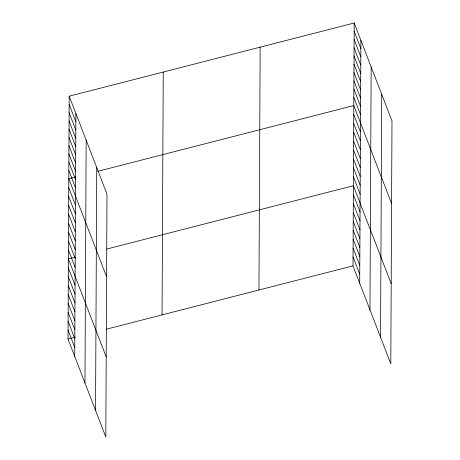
<?xml version="1.0" encoding="UTF-8"?>
<svg xmlns="http://www.w3.org/2000/svg" width="460" height="460" viewBox="0 0 460 460"><rect width="100%" height="100%" fill="white"/><g stroke="black" fill="none" stroke-linecap="round" stroke-linejoin="round"><path stroke-width="0.69" d="M69.201 96.198L106.996 194.149L105.806 437L68.011 339.049L69.201 96.198L354.194 23L391.989 120.951L390.799 363.803L353.004 265.851L354.194 23M74.71 356.414L75.9 113.557M84.968 383.007L86.164 140.156M95.542 410.406L96.738 167.555M162.058 314.893L163.248 72.042M258.957 290.007L260.147 47.156M359.703 283.21L360.893 40.359M369.961 309.804L371.157 66.953M380.535 337.209L381.731 94.357M75.515 177.042L68.799 178.767L106.593 276.719M97.681 171.35L353.792 105.57L391.586 203.521M75.124 257.186L68.402 258.911L106.197 356.856M106.691 249.073L353.395 185.713L391.19 283.659M68.011 339.049L75.4 337.151M106.3 329.216L353.004 265.851M354.154 31.257L360.853 48.616M354.114 39.514L360.812 56.873M354.073 47.771L360.772 65.13M354.033 56.028L360.732 73.387M353.993 64.285L360.692 81.644M353.953 72.542L360.651 89.901M353.912 80.799L360.611 98.158M353.872 89.056L360.571 106.415M353.832 97.313L360.531 114.672M353.746 114.477L360.445 131.836M353.7 123.378L360.398 140.737M353.659 132.284L360.358 149.644M353.613 141.185L360.312 158.55M353.573 150.092L360.272 167.452M353.527 158.999L360.226 176.358M353.481 167.9L360.18 185.259M353.441 176.807L360.14 194.166M353.355 194.614L360.053 211.974M353.309 203.521L360.007 220.88M353.263 212.422L359.961 229.787M353.222 221.329L359.921 238.688M353.176 230.236L359.875 247.595M353.136 239.137L359.835 256.496M353.09 248.043L359.789 265.403M353.044 256.945L359.743 274.309M69.161 104.454L75.86 121.814M69.121 112.712L75.82 130.071M69.081 120.968L75.779 138.328M69.04 129.225L75.739 146.585M69 137.482L75.699 154.842M68.96 145.739L75.659 163.099M68.919 153.996L75.618 171.356M68.879 162.254L75.578 179.613M68.839 170.511L75.538 187.87M68.753 187.674L75.451 205.033M68.707 196.575L75.405 213.94M68.666 205.482L75.365 222.841M68.62 214.389L75.319 231.748M68.58 223.29L75.279 240.655M68.534 232.196L75.233 249.556M68.488 241.103L75.187 258.462M68.448 250.004L75.147 267.363M68.362 267.812L75.06 285.177M68.316 276.719L75.014 294.078M68.27 285.625L74.968 302.985M68.229 294.526L74.928 311.886M68.183 303.433L74.882 320.792M68.143 312.34L74.842 329.699M68.097 321.241L74.796 338.6M68.051 330.148L74.75 347.507"/></g></svg>
